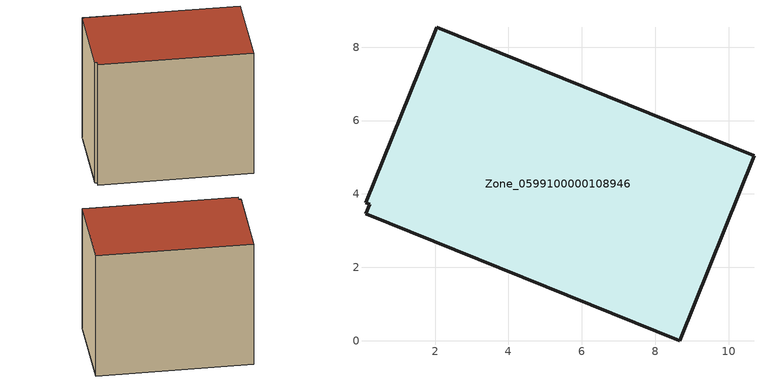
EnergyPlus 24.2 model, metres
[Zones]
Zone_0599100000108946
 floor ground (C_G): 0.22,3.71 0.11,3.76 2.04,8.54 10.69,5.04 8.66,0 0.1,3.46 z0.37
 wall outside (C_F): 8.66,0 10.69,5.04 2.04,8.54 0.11,3.76 0.22,3.71 0.1,3.46 8.66,0 z0.37:8.55
 roof outside (C_R): 0.22,3.71 0.1,3.46 8.66,0 10.69,5.04 2.04,8.54 0.11,3.76 z8.55
[BUILDING]
Pand.0599100000108946: North Axis=0; Terrain=City; Loads Convergence Tolerance Value=0.04; Temperature Convergence Tolerance Value=0.4; Solar Distribution=FullExterior; Maximum Number of Warmup Days=25; Minimum Number of Warmup Days=1
[Site:Location]
Rotterdam.The.Hague.AP_ZH_NLD Design_Conditions: Latitude=51.96; Longitude=4.45; Time Zone=1; Elevation=-4.5
[SITE:GROUNDTEMPERATURE:BUILDINGSURFACE]
18, 18, 18, 18, 18, 18, 18, 18, 18, 18, 18, 18
[MATERIAL] Thermal Absorptance=0.9; Solar Absorptance=0.7; Visible Absorptance=0.7
Name | Roughness | Thickness | Conductivity | Density | Specific Heat
G.TI.1965-1974 | MediumSmooth | 0.15 | 0.882353 | 540 | 1210
F.TI.1965-1974 | Rough | 0.3 | 0.697674 | 1920 | 840
R.TI.1965-1974 | MediumRough | 0.2 | 0.232558 | 1500 | 1000
[CONSTRUCTION]
C_G: G.TI.1965-1974
C_F: F.TI.1965-1974
C_R: R.TI.1965-1974
[ZONE]
Zone_0599100000108946: Type=1; Multiplier=1; Ceiling Height=Autocalculate; Volume=Autocalculate; Floor Area=autocalculate; Part of Total Floor Area=Yes
[ZONEINFILTRATION:DESIGNFLOWRATE]
Infil_Zone_0599100000108946: Zone or ZoneList or Space or SpaceList=Zone_0599100000108946; Schedule=AlwaysOn; Design Flow Rate Calculation Method=Flow/Area; Flow Rate per Floor Area=0.003; Constant Term Coefficient=1; Temperature Term Coefficient=0; Velocity Term Coefficient=0; Velocity Squared Term Coefficient=0
[HVACTEMPLATE:ZONE:IDEALLOADSAIRSYSTEM]
Zone_0599100000108946: Maximum Heating Supply Air Temperature=50; Minimum Cooling Supply Air Temperature=13; Maximum Heating Supply Air Humidity Ratio=0.0156; Minimum Cooling Supply Air Humidity Ratio=0.0077; Heating Limit=NoLimit; Cooling Limit=NoLimit; Dehumidification Control Type=ConstantSensibleHeatRatio; Cooling Sensible Heat Ratio=0.7; Dehumidification Setpoint=60; Humidification Control Type=None; Humidification Setpoint=30; Outdoor Air Method=None; Outdoor Air Flow Rate per Person=0.00944; Outdoor Air Flow Rate per Zone Floor Area=0; Outdoor Air Flow Rate per Zone=0; Demand Controlled Ventilation Type=None; Outdoor Air Economizer Type=NoEconomizer; Heat Recovery Type=None; Sensible Heat Recovery Effectiveness=0.7; Latent Heat Recovery Effectiveness=0.65
[ZONECONTROL:THERMOSTAT]
ThermostatControl_Zone_0599100000108946: Zone or ZoneList=Zone_0599100000108946; Control Type Schedule=DualSetpointControlType; Control 1=Thermostat_Zone_0599100000108946; Temperature Difference Between Cutout And Setpoint=0
[THERMOSTATSETPOINT:DUALSETPOINT]
Thermostat_Zone_0599100000108946: Heating Setpoint Temperature Schedule=HeatingSetpoint_Zone_0599100000108946; Cooling Setpoint Temperature Schedule=CoolingSetpoint_Zone_0599100000108946
[SCHEDULE:COMPACT]
HeatingSetpoint_Zone_0599100000108946: Through: 12/31, For: AllDays, Until: 24:00, 21
CoolingSetpoint_Zone_0599100000108946: Through: 12/31, For: AllDays, Until: 24:00, 24
DualSetpointControlType: Through: 12/31, For: AllDays, Until: 24:00, 4
AlwaysOn: Through: 12/31, For: AllDays, Until: 24:00, 1
